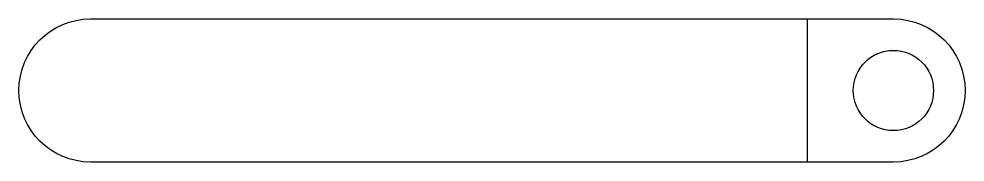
# Model space of a CAD drawing. Header units: millimetres. Extents: x -48 to 117, y 16 to 41.
import ezdxf

# ---------------------------------------------------------------- set-up
doc = ezdxf.new("R2010")
doc.units = ezdxf.units.MM
doc.header["$MEASUREMENT"] = 0

msp = doc.modelspace()

# ---------------------------------------------------------------- linework, layer by layer
msp.add_line((89.57, 16.22), (89.57, 41.22))
msp.add_lwpolyline([(-35.43, 16.22, -1), (-35.43, 41.22), (104.57, 41.22, -1), (104.57, 16.22)], format="xyb", close=True)
msp.add_circle((104.57, 28.72), 7)

doc.saveas('drawing.dxf')
